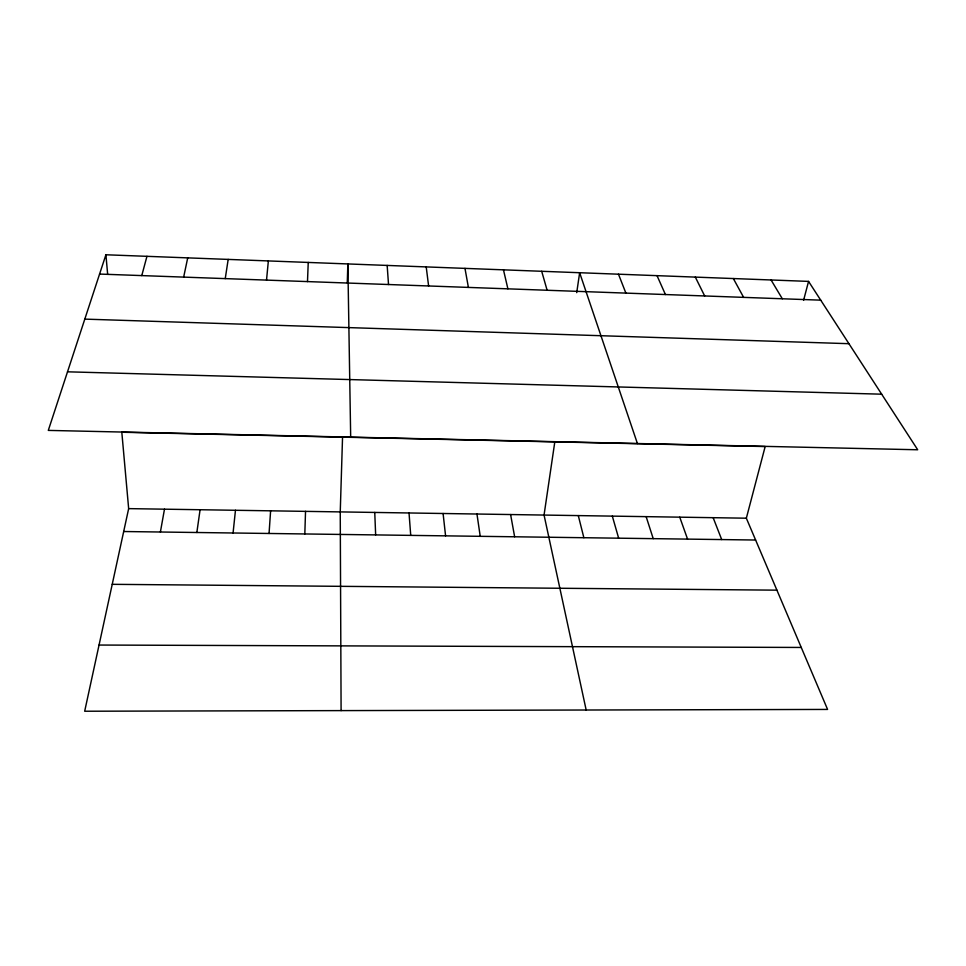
<?xml version="1.0" encoding="UTF-8"?>
<svg xmlns="http://www.w3.org/2000/svg" width="966" height="966" viewBox="0 0 966 966"><rect width="100%" height="100%" fill="white"/><g stroke="black" fill="none" stroke-linecap="round" stroke-linejoin="round"><path stroke-width="1.45" d="M342.544 437.139L340.249 511.908L341.095 710.614M347.265 282.905L347.845 263.935L350.682 437.139M304.821 533.957L305.534 511.364M307.49 281.589L308.239 262.438M269.055 533.474L270.613 510.821M266.519 280.104L268.355 260.917M233.072 532.99L235.463 510.277M196.847 532.495L200.083 509.734M554.81 441.873L544.051 515.059L586.169 710.022M576.726 292.65L579.648 272.726L637.415 443.527M225.247 278.606L228.181 259.395M160.392 532.012L164.486 509.179M183.661 277.109L187.718 257.862M128.659 508.623L84.682 711.23L827.584 709.43L746.344 518.199L765.169 446.546L121.813 432.237L128.659 508.623L746.344 518.199M803.579 300.341L808.554 281.396L105.91 254.77L48.3 430.401L917.7 449.77L808.554 281.396M141.773 275.588L146.953 256.316M99.051 645.047L801.249 647.449M112.237 584.321L776.918 590.166M123.696 531.517L755.605 540.03M67.511 371.813L881.668 394.188M84.803 319.118L848.933 343.691M99.57 274.066L820.714 300.16M771.073 279.983L782.315 298.772M733.339 278.546L743.627 297.371M695.327 277.109L704.673 295.958M657.037 275.66L665.417 294.533M618.482 274.199L625.883 293.109M713.149 517.691L721.699 539.571M679.75 517.172L687.563 539.113M646.145 516.653L653.221 538.642M612.323 516.122L618.651 538.183M541.697 271.289L547.118 290.259M578.296 515.59L583.862 537.712M503.467 269.84L507.899 288.834M510.603 514.54L514.636 536.782M464.972 268.379L468.401 287.409M476.963 514.021L480.223 536.311M426.211 266.906L428.614 285.972M443.092 513.501L445.58 535.852M105.91 254.77L107.649 274.235M409.029 512.97L410.731 535.381M387.161 265.421L388.525 284.523M374.748 512.439L375.653 534.91"/></g></svg>
